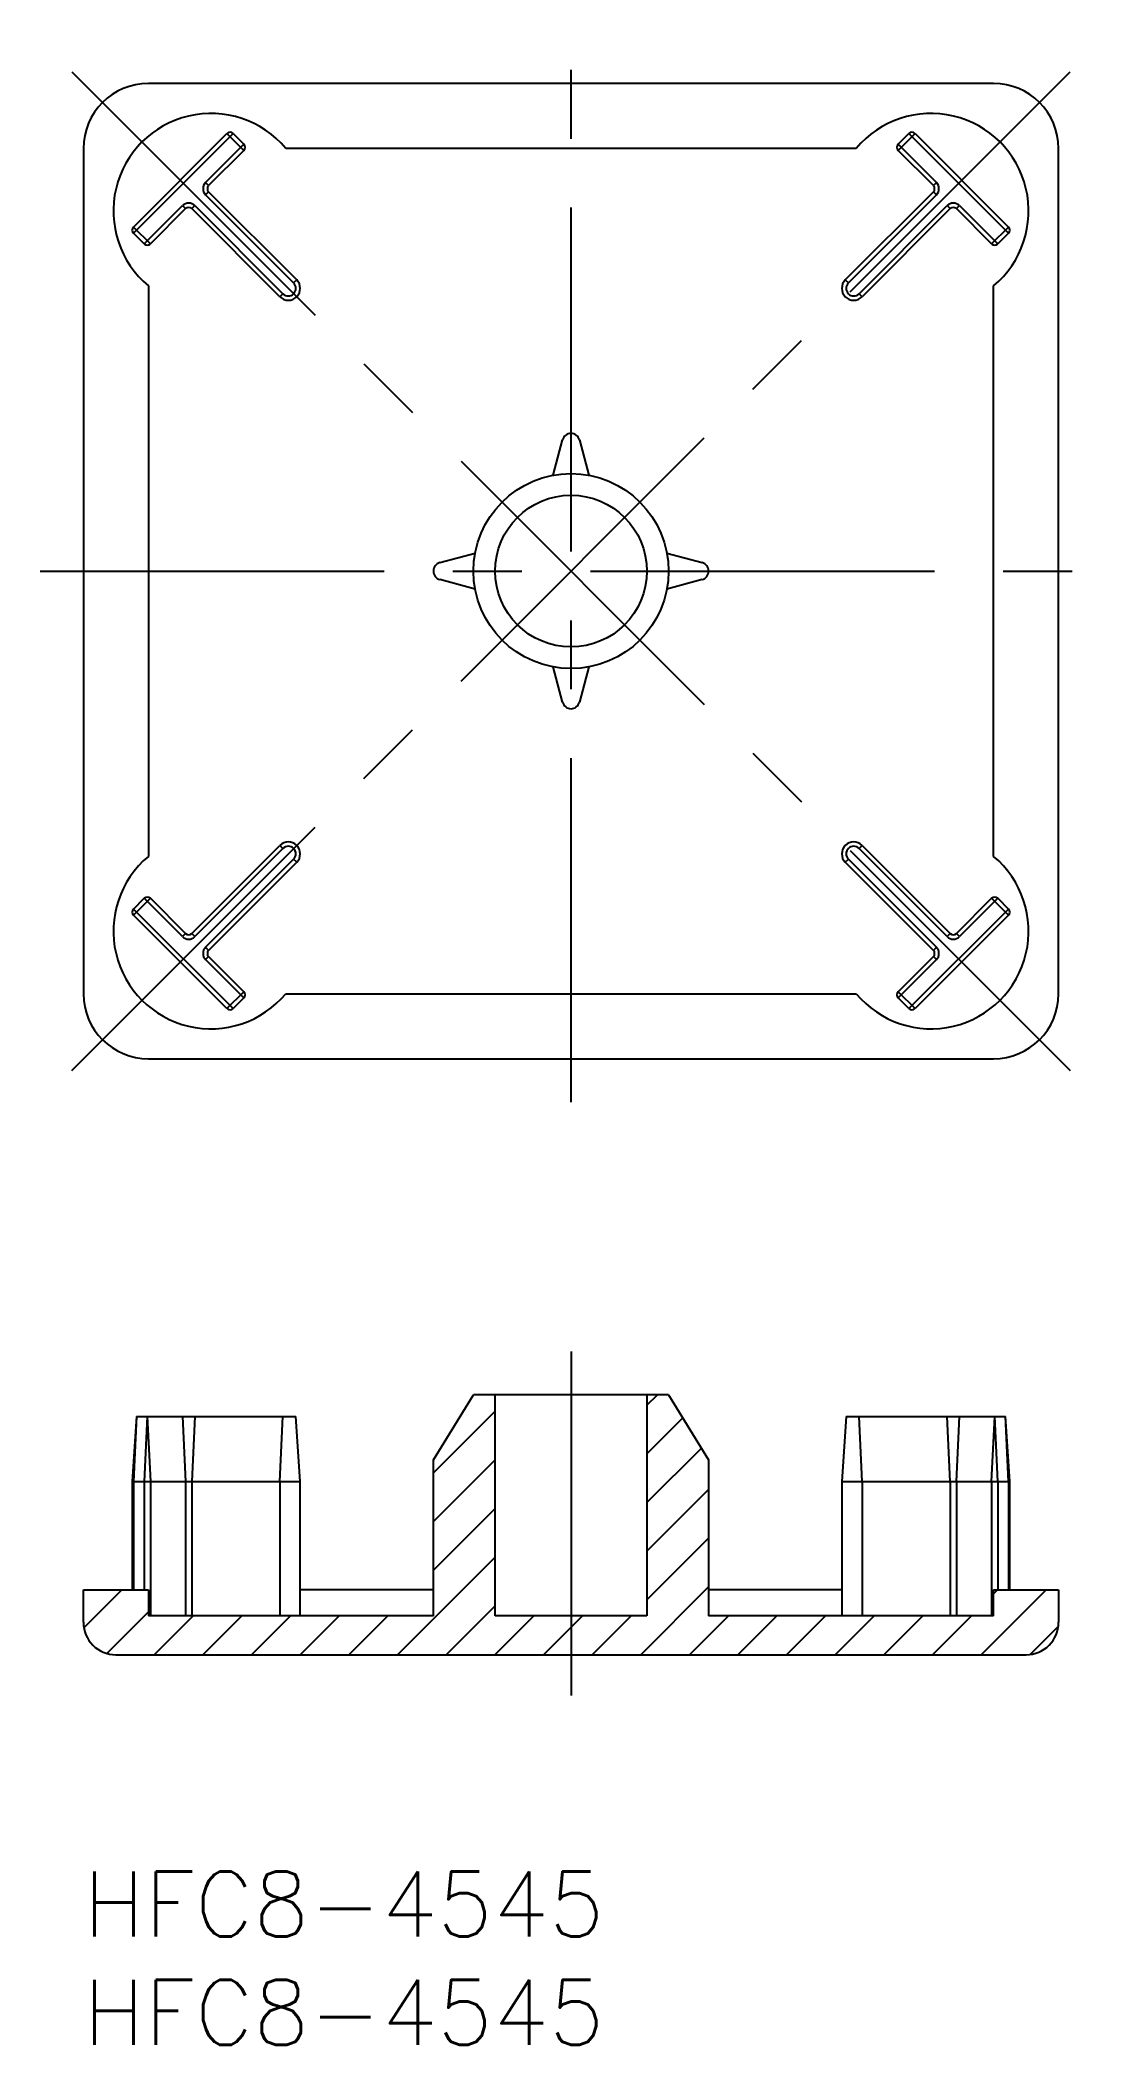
# Model space of a CAD drawing. Extents: x -2 to 47, y -8 to 84.5.
import ezdxf

# ---------------------------------------------------------------- set-up
doc = ezdxf.new("R2010")
doc.units = 0
doc.header["$LTSCALE"] = 0.5
doc.linetypes.add('CENTER', pattern=[50.8, 31.75, -6.35, 6.35, -6.35])
doc.layers.get('0').update_dxf_attribs({"linetype": 'CONTINUOUS'})
for name, color, linetype in [('MSM_CENTER', 1, 'CENTER'), ('MSM_CONTINUOUS', 7, 'CONTINUOUS'), ('MSM_NARROW', 5, 'CONTINUOUS'), ('MSM_PART_NUMBER', 7, 'CONTINUOUS')]:
    doc.layers.add(name, color=color, linetype=linetype)
doc.styles.get("Standard").update_dxf_attribs({"font": 'txt.shx', "height": 3, "bigfont": 'bigfont.shx'})

# ---------------------------------------------------------------- blocks, each defined once
blk = doc.blocks.new('*U2')
at = {"layer": 'MSM_PART_NUMBER'}
blk.add_text('HFC8-4545', height=3, dxfattribs=at).set_placement((0, -3))
blk = doc.blocks.new('*U3')
at = {"layer": 'MSM_PART_NUMBER'}
blk.add_text('HFC8-4545', height=3, dxfattribs=at).set_placement((0, -8))
blk = doc.blocks.new('*X5')
at = {"color": 0}
for p, q in [((26, 21.51), (26.49, 22)), ((16.15, 18.395), (19, 21.245)), ((26, 19.265), (27.662, 20.927)), ((26, 17.02), (28.518, 19.538)), ((16.15, 16.15), (19, 19)), ((26, 14.775), (28.85, 17.625)), ((16.15, 13.905), (19, 16.755)), ((26, 12.53), (28.85, 15.38)), ((14.49, 10), (19, 14.51)), ((0.022, 11.247), (1.775, 13)), ((25.715, 10), (28.85, 13.135)), ((41.431, 10), (44.431, 13)), ((42, 12.814), (42.186, 13)), ((16.735, 10), (19, 12.265)), ((1.08, 10.06), (3, 11.98)), ((3.265, 10), (5.065, 11.8)), ((5.51, 10), (7.31, 11.8)), ((7.755, 10), (9.555, 11.8)), ((10, 10), (11.8, 11.8)), ((12.245, 10), (14.045, 11.8)), ((18.98, 10), (20.78, 11.8)), ((21.225, 10), (22.5, 11.275)), ((22.5, 11.275), (23.025, 11.8)), ((23.47, 10), (25.27, 11.8)), ((27.961, 10), (29.761, 11.8)), ((30.206, 10), (32.006, 11.8)), ((32.451, 10), (34.251, 11.8)), ((34.696, 10), (36.496, 11.8)), ((36.941, 10), (38.741, 11.8)), ((39.186, 10), (40.986, 11.8)), ((43.688, 10.012), (44.988, 11.312))]:
    blk.add_line(p, q, dxfattribs=at)

msp = doc.modelspace()

# ---------------------------------------------------------------- linework, layer by layer
at = {"layer": 'MSM_CENTER'}
for p, q in [((22.5, 35.5), (22.5, 84.5)), ((-0.536, 36.964), (45.536, 83.036)), ((-0.536, 83.036), (45.536, 36.964)), ((-2, 60), (47, 60)), ((22.5, 24), (22.5, 8))]:
    msp.add_line(p, q, dxfattribs=at)
at = {"layer": 'MSM_CONTINUOUS'}
for p, q in [((42, 82.5), (3, 82.5)), ((6.908, 80.188), (2.312, 75.592)), ((2.312, 75.875), (6.625, 80.188)), ((5.636, 77.925), (7.403, 79.693)), ((7.403, 79.41), (6.625, 80.188)), ((6.908, 80.188), (7.403, 79.693)), ((38.375, 80.188), (37.597, 79.41)), ((37.597, 79.693), (38.092, 80.188)), ((37.597, 79.693), (39.364, 77.925)), ((42.688, 75.592), (38.092, 80.188)), ((38.375, 80.188), (42.688, 75.875)), ((0, 79.5), (0, 40.5)), ((7.403, 79.41), (5.777, 77.784)), ((35.662, 79.5), (9.338, 79.5)), ((39.223, 77.784), (37.597, 79.41)), ((45, 40.5), (45, 79.5)), ((5.777, 77.784), (5.636, 77.925)), ((39.364, 77.925), (39.223, 77.784)), ((2.807, 75.097), (4.575, 76.864)), ((4.575, 76.864), (4.716, 76.723)), ((5.141, 76.864), (4.999, 76.723)), ((5.141, 76.864), (9.206, 72.799)), ((5.777, 77.501), (5.636, 77.359)), ((9.701, 73.294), (5.636, 77.359)), ((5.777, 77.501), (9.843, 73.435)), ((35.157, 73.435), (39.223, 77.501)), ((39.364, 77.359), (35.299, 73.294)), ((35.794, 72.799), (39.859, 76.864)), ((39.364, 77.359), (39.223, 77.501)), ((40.001, 76.723), (39.859, 76.864)), ((40.284, 76.723), (40.425, 76.864)), ((40.425, 76.864), (42.193, 75.097)), ((2.312, 75.875), (3.09, 75.097)), ((4.716, 76.723), (3.09, 75.097)), ((9.065, 72.657), (4.999, 76.723)), ((40.001, 76.723), (35.935, 72.657)), ((41.91, 75.097), (40.284, 76.723)), ((41.91, 75.097), (42.688, 75.875)), ((2.807, 75.097), (2.312, 75.592)), ((42.688, 75.592), (42.193, 75.097)), ((3, 73.162), (3, 46.838)), ((9.843, 73.435), (9.701, 73.294)), ((35.157, 73.435), (35.299, 73.294)), ((42, 46.838), (42, 73.162)), ((9.065, 72.657), (9.206, 72.799)), ((35.935, 72.657), (35.794, 72.799)), ((21.674, 64.424), (22.11, 66.051)), ((22.89, 66.051), (23.326, 64.424)), ((16.449, 60.39), (18.076, 60.826)), ((26.924, 60.826), (28.551, 60.39)), ((18.076, 59.174), (16.449, 59.61)), ((28.551, 59.61), (26.924, 59.174)), ((22.11, 53.949), (21.674, 55.576)), ((23.326, 55.576), (22.89, 53.949)), ((4.999, 43.277), (9.065, 47.343)), ((9.206, 47.201), (5.141, 43.136)), ((9.065, 47.343), (9.206, 47.201)), ((35.935, 47.343), (35.794, 47.201)), ((39.859, 43.136), (35.794, 47.201)), ((35.935, 47.343), (40.001, 43.277)), ((5.636, 42.641), (9.701, 46.706)), ((9.843, 46.565), (5.777, 42.499)), ((9.843, 46.565), (9.701, 46.706)), ((35.157, 46.565), (35.299, 46.706)), ((39.223, 42.499), (35.157, 46.565)), ((35.299, 46.706), (39.364, 42.641)), ((3.09, 44.903), (2.312, 44.125)), ((2.312, 44.408), (2.807, 44.903)), ((2.312, 44.408), (6.908, 39.812)), ((4.575, 43.136), (2.807, 44.903)), ((3.09, 44.903), (4.716, 43.277)), ((38.092, 39.812), (42.688, 44.408)), ((40.284, 43.277), (41.91, 44.903)), ((42.193, 44.903), (40.425, 43.136)), ((42.688, 44.125), (41.91, 44.903)), ((42.193, 44.903), (42.688, 44.408)), ((6.625, 39.812), (2.312, 44.125)), ((42.688, 44.125), (38.375, 39.812)), ((4.716, 43.277), (4.575, 43.136)), ((4.999, 43.277), (5.141, 43.136)), ((5.636, 42.641), (5.777, 42.499)), ((39.223, 42.499), (39.364, 42.641)), ((39.859, 43.136), (40.001, 43.277)), ((40.425, 43.136), (40.284, 43.277)), ((5.636, 42.075), (5.777, 42.216)), ((7.403, 40.307), (5.636, 42.075)), ((5.777, 42.216), (7.403, 40.59)), ((37.597, 40.59), (39.223, 42.216)), ((39.364, 42.075), (37.597, 40.307)), ((39.223, 42.216), (39.364, 42.075)), ((6.625, 39.812), (7.403, 40.59)), ((7.403, 40.307), (6.908, 39.812)), ((9.338, 40.5), (35.662, 40.5)), ((37.597, 40.59), (38.375, 39.812)), ((38.092, 39.812), (37.597, 40.307)), ((3, 37.5), (42, 37.5)), ((16.15, 19), (18, 22)), ((27, 22), (18, 22)), ((19, 11.8), (19, 22)), ((26, 22), (26, 11.8)), ((27, 22), (28.85, 19)), ((2.454, 21), (2.254, 18)), ((2.454, 21), (2.312, 18)), ((2.454, 21), (9.804, 21)), ((2.948, 21), (2.807, 18)), ((2.948, 21), (3.09, 18)), ((4.575, 21), (4.716, 18)), ((5.141, 21), (4.999, 18)), ((9.065, 18), (9.206, 21)), ((10.004, 18), (9.804, 21)), ((35.196, 21), (34.996, 18)), ((35.196, 21), (42.546, 21)), ((35.935, 18), (35.794, 21)), ((40.001, 18), (39.859, 21)), ((40.284, 18), (40.425, 21)), ((41.91, 18), (42.052, 21)), ((42.193, 18), (42.052, 21)), ((42.688, 18), (42.546, 21)), ((42.746, 18), (42.546, 21)), ((16.15, 11.8), (16.15, 19)), ((28.85, 19), (28.85, 11.8)), ((2.254, 18), (10.004, 18)), ((2.254, 18), (2.254, 13)), ((2.312, 18), (2.312, 13)), ((2.807, 18), (2.807, 13)), ((3.09, 18), (3.09, 11.8)), ((4.716, 18), (4.716, 11.8)), ((4.999, 18), (4.999, 11.8)), ((9.065, 18), (9.065, 11.8)), ((10.004, 11.8), (10.004, 18)), ((34.996, 18), (42.746, 18)), ((34.996, 18), (34.996, 11.8)), ((35.935, 18), (35.935, 11.8)), ((40.001, 18), (40.001, 11.8)), ((40.284, 18), (40.284, 11.8)), ((41.91, 18), (41.91, 11.8)), ((42.193, 18), (42.193, 13)), ((42.688, 18), (42.688, 13)), ((42.746, 13), (42.746, 18)), ((0, 13), (3, 13)), ((0, 11.5), (0, 13)), ((3, 13), (3, 11.8)), ((16.15, 13), (10.004, 13)), ((34.996, 13), (28.85, 13)), ((42, 13), (45, 13)), ((42, 11.8), (42, 13)), ((45, 13), (45, 11.5)), ((16.15, 11.8), (3, 11.8)), ((26, 11.8), (19, 11.8)), ((42, 11.8), (28.85, 11.8)), ((1.5, 10), (43.5, 10))]:
    msp.add_line(p, q, dxfattribs=at)
for radius in [4.5, 3.5]:
    msp.add_circle((22.5, 60), radius, dxfattribs=at)
for centre, radius, start, end in [((3, 79.5), 3, 90, 180), ((42, 79.5), 3, 0, 90), ((5.883, 76.617), 4.5, 39.84139, 230.15861), ((39.117, 76.617), 4.5, 309.84139, 140.15861), ((6.767, 80.046), 0.2, 45, 135), ((7.262, 79.552), 0.2, 315, 45), ((37.738, 79.552), 0.2, 135, 225), ((38.233, 80.046), 0.2, 45, 135), ((5.918, 77.642), 0.4, 135, 225), ((5.918, 77.642), 0.2, 135, 225), ((39.082, 77.642), 0.2, 315, 45), ((39.082, 77.642), 0.4, 315, 45), ((4.858, 76.582), 0.4, 45, 135), ((4.858, 76.582), 0.2, 45, 135), ((40.142, 76.582), 0.4, 45, 135), ((40.142, 76.582), 0.2, 45, 135), ((2.454, 75.733), 0.2, 135, 225), ((42.546, 75.733), 0.2, 315, 45), ((2.948, 75.238), 0.2, 225, 315), ((42.052, 75.238), 0.2, 225, 315), ((9.454, 73.046), 0.55, 225, 45), ((9.454, 73.046), 0.35, 225, 45), ((35.546, 73.046), 0.55, 135, 315), ((35.546, 73.046), 0.35, 135, 315), ((22.5, 65.947), 0.403, 15, 165), ((16.553, 60), 0.403, 105, 255), ((28.447, 60), 0.403, 285, 75), ((22.5, 54.053), 0.403, 195, 345), ((9.454, 46.954), 0.55, 315, 135), ((9.454, 46.954), 0.35, 315, 135), ((35.546, 46.954), 0.55, 45, 225), ((35.546, 46.954), 0.35, 45, 225), ((5.883, 43.383), 4.5, 129.84139, 320.15861), ((39.117, 43.383), 4.5, 219.84139, 50.15861), ((2.454, 44.267), 0.2, 135, 225), ((2.948, 44.762), 0.2, 45, 135), ((42.052, 44.762), 0.2, 45, 135), ((42.546, 44.267), 0.2, 315, 45), ((4.858, 43.418), 0.4, 225, 315), ((4.858, 43.418), 0.2, 225, 315), ((5.918, 42.358), 0.4, 135, 225), ((39.082, 42.358), 0.4, 315, 45), ((40.142, 43.418), 0.4, 225, 315), ((40.142, 43.418), 0.2, 225, 315), ((5.918, 42.358), 0.2, 135, 225), ((39.082, 42.358), 0.2, 315, 45), ((3, 40.5), 3, 180, 270), ((6.767, 39.954), 0.2, 225, 315), ((7.262, 40.448), 0.2, 315, 45), ((37.738, 40.448), 0.2, 135, 225), ((38.233, 39.954), 0.2, 225, 315), ((42, 40.5), 3, 270, 0), ((1.5, 11.5), 1.5, 180, 270), ((43.5, 11.5), 1.5, 270, 0)]:
    msp.add_arc(centre, radius, start, end, dxfattribs=at)

# ---------------------------------------------------------------- block references
for name in ['*U2', '*U3']:
    msp.add_blockref(name, (0, 0), dxfattribs=at)
at = {"layer": 'MSM_NARROW', "linetype": 'CONTINUOUS'}
msp.add_blockref('*X5', (0, 0), dxfattribs=at)

doc.saveas('drawing.dxf')
